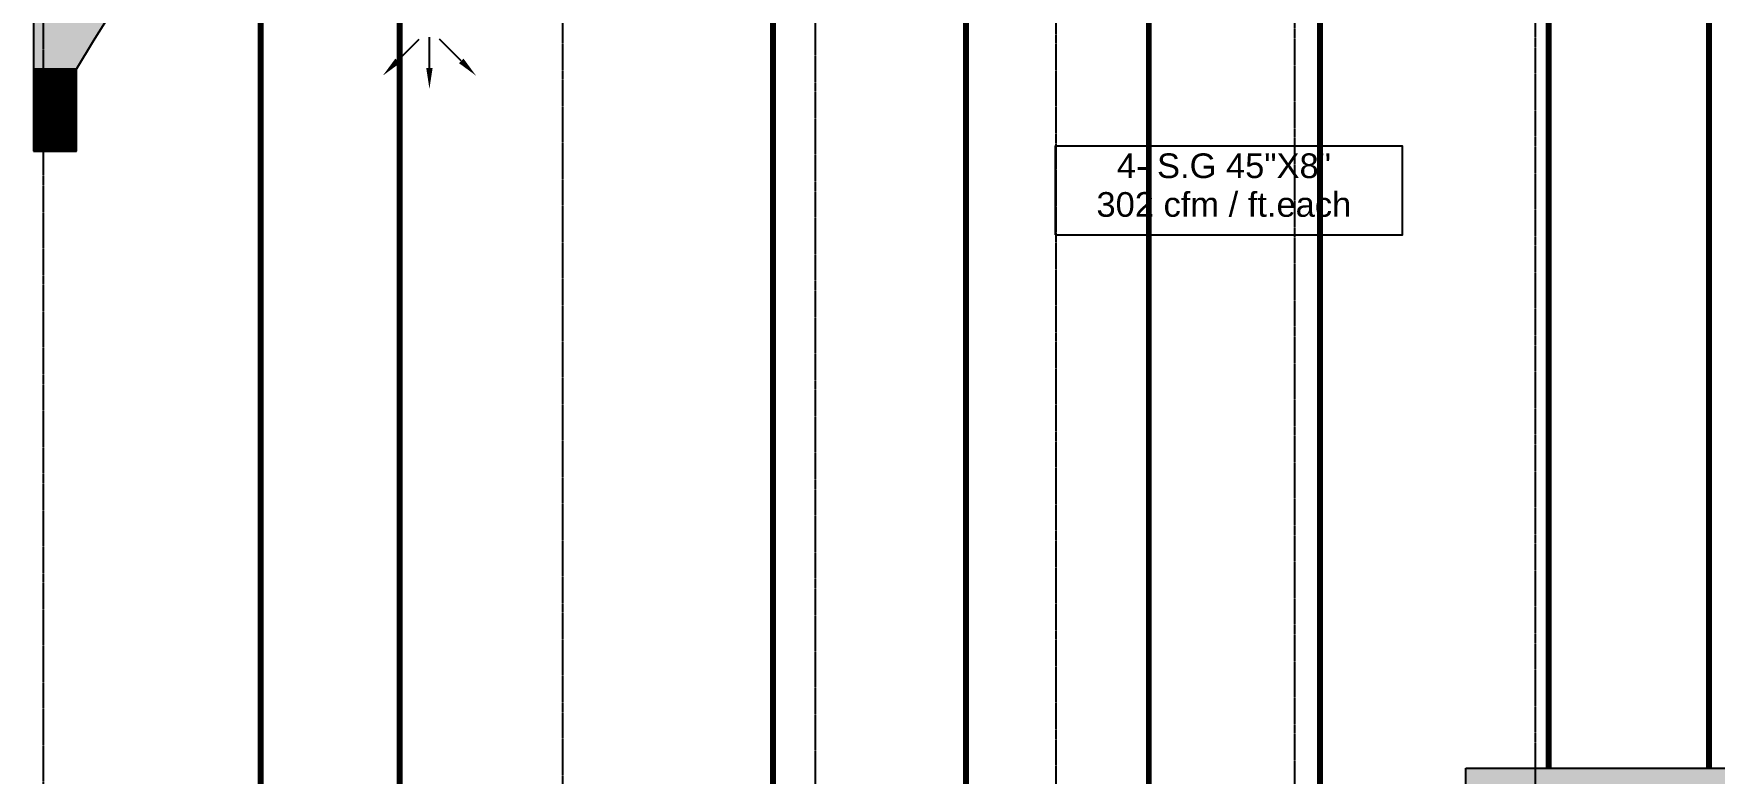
# Model space of a CAD drawing. Header units: inches. Extents: x 751443 to 884462, y -58136 to 349881.
# Drawn here: x 852631 to 866938, y 218069 to 224369 of the extents above; entities that cross this region are included whole.
import ezdxf

# ---------------------------------------------------------------- set-up
doc = ezdxf.new("R2010")
doc.units = ezdxf.units.IN
doc.header["$MEASUREMENT"] = 0
doc.linetypes.add('CENTER', pattern=[50.79999999999998, 31.75, -6.349999999999998, 6.349999999999998, -6.349999999999998])
doc.linetypes.add('HIDDEN', pattern=[0.375, 0.25, -0.125])
doc.layers.add('000Text', color=2, linetype='Continuous', lineweight=18)
for name, color, linetype in [('0AC-S-ARROW', 2, 'Continuous'), ('AC-LEADER', 30, 'Continuous'), ('AXES', 8, 'CENTER'), ('HATCH', 8, 'Continuous'), ('S.GRILL', 4, 'Continuous'), ('WALL', 8, 'Continuous')]:
    doc.layers.add(name, color=color, linetype=linetype)
doc.styles.add('Arial', font='arial.ttf')

# ---------------------------------------------------------------- blocks, each defined once
blk = doc.blocks.new('SA')
at = {"layer": '0AC-S-ARROW'}
blk.add_line((-3, 0), (-0.6904147126479075, 0), dxfattribs=at)
blk.add_solid([(-3, -0.2414426275955634), (-3, 0.2414426275955634), (-4.576711039524525, 0)], dxfattribs=at)

msp = doc.modelspace()

# ---------------------------------------------------------------- hatches: boundary and pattern name
at = {"layer": 'HATCH'}
h = msp.add_hatch(dxfattribs=at)
h.set_pattern_fill('ANSI31', color=256, style=0)
h.set_pattern_definition([(45, (233601.4974632828, -55778.03960103847), (-0.08838834764831843, 0.08838834764831845), [])])
edge = h.paths.add_edge_path()
edge.add_line((867284.6990897033, 232096.8617018046), (867284.6990897033, 231292.4748865997))
edge.add_line((867284.6990897033, 231292.4748865997), (871323.5151202462, 231292.4748865997))
edge.add_line((871323.5151202462, 231292.4748865997), (871323.5151202462, 231536.0577786301))
edge.add_line((871323.5151202462, 231536.0577786301), (867537.8962892547, 231536.0577786301))
edge.add_line((867537.8962892547, 231536.0577786301), (867537.8962892547, 232513.9134687851))
edge.add_line((867537.8962892547, 232513.9134687851), (867215.9667759306, 232513.9134687851))
edge.add_line((867215.9667759306, 232513.9134687851), (867215.9667759306, 232403.6330894238))
edge.add_arc((867118.7457521406, 215661.5072503616), 16742.40811647062, 89.66728886250996, 146.3236722127223)
edge.add_line((853185.9934906142, 224945.1834595685), (853016.9279183872, 224945.1834595687))
edge.add_line((853016.9279183872, 224945.1834595687), (853016.9279183872, 225873.3687452266))
edge.add_line((853016.9279183872, 225873.3687452266), (852904.3462016714, 225873.3687452266))
edge.add_line((852904.3462016714, 225873.3687452266), (852904.3462016714, 228044.0444604172))
edge.add_line((852904.3462016714, 228044.0444604172), (853144.1713359539, 228044.0444604172))
edge.add_line((853144.1713359539, 228044.0444604172), (853144.1713359539, 228939.7396846681))
edge.add_line((853144.1713359539, 228939.7396846681), (852631.3363780497, 228939.7396846681))
edge.add_line((852631.3363780497, 228939.7396846681), (852631.3363780497, 224068.6089301263))
edge.add_line((852631.3363780497, 224068.6089301263), (852995.3942447641, 224068.6089301263))
edge.add_arc((867118.7457521406, 215661.5072503617), 16436.19227360204, 89.42148477913832, 149.2362475429989, ccw=False)
h = msp.add_hatch(dxfattribs=at)
h.set_pattern_fill('ANSI31', color=256, angle=140, style=0)
h.set_pattern_definition([(185, (233601.4974632828, -55778.03960103847), (0.01089446784345724, -0.1245243372614682), [])])
h.paths.add_polyline_path([(856730.0704105344, 216078.9050514996), (856730.0704105344, 215449.74633461), (856991.12055679, 215449.74633461), (856991.12055679, 216078.9050514996), (859136.4500647426, 216078.9050514996), (859136.4500647426, 216369.7402993741), (860108.4633519832, 216369.7402993741), (860108.4633519832, 216655.3547042052), (861066.9944317328, 216655.3547042052), (861066.9944317328, 216948.3790253098), (862068.745070248, 216948.3790253098), (862068.745070248, 217198.588207952), (863049.0491804654, 217198.588207952), (863049.0491804654, 217403.7477655234), (864021.0647998644, 217403.7477655234), (864021.0647998644, 217603.6785759614), (864979.1434408916, 217603.6785759614), (864979.1434408916, 217956.31546143), (867482.1044170532, 217956.31546143), (867482.1044170532, 218180.3712143199), (868337.8269597288, 218180.3712143199), (868337.8269597288, 218412.6402807834), (869273.6288240823, 218412.6402807834), (869273.6288240823, 218639.7508822304), (870146.3411404259, 218639.7508822304), (870146.3411404259, 218884.3374955333), (870968.6485180898, 218884.3374955333), (870968.6485180898, 219115.3887425603), (873364.9633343475, 219115.3887425603), (873364.9633343475, 225658.8078599332), (869556.603325596, 225658.8078599332), (869556.603325596, 231292.4748865997), (869353.2188532377, 231292.4748865997), (869353.2188532377, 225455.4233875749), (873161.5788619892, 225455.4233875749), (873161.5788619892, 219273.1152970374), (870810.9219636127, 219273.1152970374), (870810.9219636127, 219042.0640500104), (869988.6145859488, 219042.0640500104), (869988.6145859488, 218797.4774367076), (869115.9022696052, 218797.4774367076), (869115.9022696052, 218570.3668352605), (868180.1004052517, 218570.3668352605), (868180.1004052517, 218338.097768797), (867324.377862576, 218338.097768797), (867324.377862576, 218114.0420159071), (864821.4168864145, 218114.0420159071), (864821.4168864145, 217761.4051304385), (863863.3382453873, 217761.4051304385), (863863.3382453873, 217561.4743200005), (862891.3226259883, 217561.4743200005), (862891.3226259883, 217356.3147624291), (861911.0185157709, 217356.3147624291), (861911.0185157709, 217106.1055797869), (860909.2678772557, 217106.1055797869), (860909.2678772557, 216813.0812586823), (859950.7367975061, 216813.0812586823), (859950.7367975061, 216527.4668538512), (858978.7235102655, 216527.4668538512), (858978.7235102655, 216236.6316059767), (852800.4495840898, 216236.6316059767), (852800.4495840898, 216078.9050514996)])
h = msp.add_hatch(dxfattribs=at)
h.set_pattern_fill('ANSI31', color=256, style=0)
h.set_pattern_definition([(45, (233601.4974632828, -109336.1837356133), (-0.08838834764831843, 0.08838834764831845), [])])
h.paths.add_polyline_path([(852995.3942447637, 224068.6089301263), (852631.3363780497, 224068.6089301263), (852631.3363780497, 223368.6089301263), (852995.3942447637, 223368.6089301263)])

# ---------------------------------------------------------------- linework, layer by layer
at = {"layer": 'AC-LEADER'}
msp.add_lwpolyline([(861327.0257548242, 222656.6281827786), (864283.0100359372, 222656.6281827785), (864283.0100359371, 223409.8243500897), (861327.025754824, 223409.8243500897)], close=True, dxfattribs=at)
at = {"layer": 'AXES', "linetype": 'CENTER', "ltscale": 0.03}
for p, q in [((852715.4669763959, 213674.0223121105), (852715.4669763959, 236822.4506352988)), ((857135.4669763964, 215447.021000954), (857135.4669763964, 236822.4506352987)), ((859285.4669763964, 216527.4668538512), (859285.4669763964, 236822.4506352987)), ((861335.4669763965, 216948.3790253097), (861335.4669763964, 236822.4506352987)), ((863365.4669763965, 217403.7477655233), (863365.4669763962, 236822.4506352992)), ((865415.4669763965, 217956.31546143), (865415.4669763962, 236822.4506352993))]:
    msp.add_line(p, q, dxfattribs=at)
at = {"layer": 'AXES', "color": 2, "linetype": 'HIDDEN', "ltscale": 500, "const_width": 50}
for points in [[(866892.765314513, 228328.1783947632), (866892.765314513, 218114.0420159071)], [(865528.0608701134, 228128.4160190534), (865528.0608701134, 218114.0420159071)], [(858925.331076725, 225378.3300709272), (858925.331076725, 216236.6316059767)], [(860568.467243652, 225444.4595214782), (860568.467243652, 216813.0812586823)]]:
    msp.add_lwpolyline(points, dxfattribs=at)
at = {"layer": 'AXES', "linetype": 'HIDDEN', "ltscale": 500, "const_width": 50}
for points in [[(863580.2655277193, 226697.1207116134), (863580.2655277193, 217561.4743200005)], [(862124.2874015045, 226489.5218798867), (862124.2874015045, 217356.3147624291)], [(854563.6398860157, 224520.5732264169), (854563.6398860157, 216236.6316059767)], [(855747.0516679838, 224520.5732264169), (855747.0516679838, 216236.6316059767)]]:
    msp.add_lwpolyline(points, dxfattribs=at)
at = {"layer": 'WALL', "color": 5}
for p, q in [((852631.3363780497, 224068.6089301263), (852631.3363780497, 223368.6089301263)), ((852995.3942447637, 223368.6089301263), (852995.3942447637, 224068.6089301263)), ((852631.3363780497, 223368.6089301263), (852995.3942447637, 223368.6089301263)), ((864821.4168864145, 217761.4051304385), (864821.4168864145, 218114.0420159071)), ((864821.4168864145, 218114.0420159071), (867324.377862576, 218114.0420159071))]:
    msp.add_line(p, q, dxfattribs=at)
msp.add_lwpolyline([(852631.3363780497, 228939.7396846681), (852631.3363780497, 224068.6089301263), (852995.3942447637, 224068.6089301263)], dxfattribs=at)
msp.add_arc((867118.7457521405, 215661.5072503616), 16436.19227360209, 89.42148478014454, 149.2362475436851, dxfattribs=at)

# ---------------------------------------------------------------- block references
at = {"layer": 'S.GRILL', "xscale": -113.1051883499719, "yscale": 113.1051883499895, "zscale": 113.10518835, "rotation": 225}
msp.add_blockref('SA', (855969.6989460321, 224376.5273093005), dxfattribs=at)
at = {"layer": 'S.GRILL', "extrusion": (0, 0, -1), "yscale": 113.1051883499895}
for p, xscale, zscale, rotation in [((-856000.3931993558, 224415.885101868), -113.1051883499895, -113.1051883499895, 270), ((-856031.0874526795, 224376.5273093005), -113.1051883499719, -113.1051883499719, 225)]:
    msp.add_blockref('SA', p, dxfattribs=dict(at, xscale=xscale, zscale=zscale, rotation=rotation))

# ---------------------------------------------------------------- texts
at = {"layer": '000Text', "color": 2, "style": 'Arial'}
for s, p in [('4- S.G 45"X8"', (861851.4676263498, 223138.570884182, -26102.49625873385)), ('302 cfm / ft.each', (861678.2401507801, 222808.8694797708, -26102.49625873385))]:
    msp.add_text(s, height=210, dxfattribs=at).set_placement(p)

doc.saveas('drawing.dxf')
